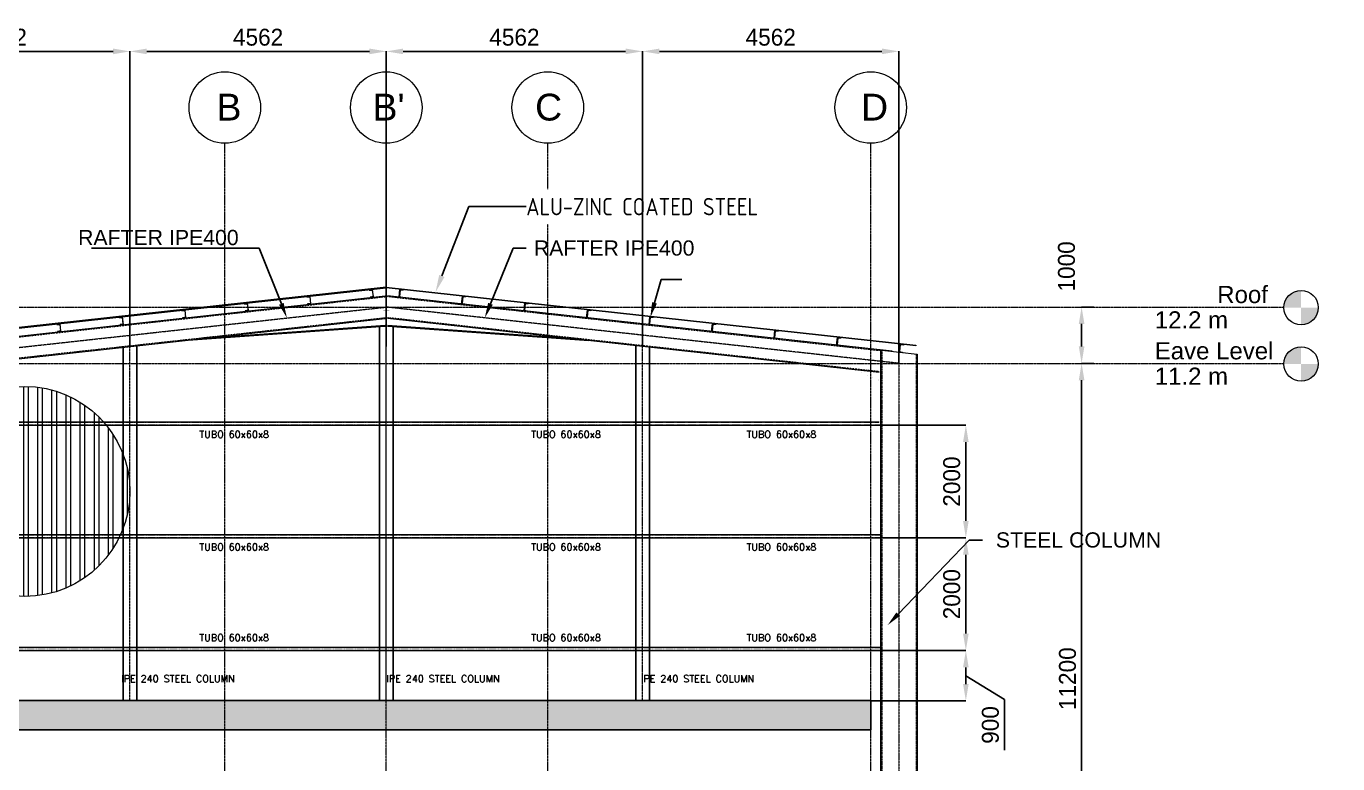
# Model space of a CAD drawing. Header units: millimetres. Extents: x -388065 to 2372687422, y -192755 to 667797.
# Drawn here: x 249488 to 272770, y 4189 to 17288 of the extents above; entities that cross this region are included whole.
import ezdxf
from ezdxf import colors
from ezdxf.entities.mleader import LeaderData, LeaderLine
from ezdxf.math import Vec2, Vec3

# ---------------------------------------------------------------- set-up
doc = ezdxf.new("R2010")
doc.units = ezdxf.units.MM
for name, pattern in [('DASHDOTED', [110, 50, -25, 10, -25]), ('DASHED2', [0.375, 0.25, -0.125]), ('Grid Line 1_2_', [22.225, 12.7, -3.175, 3.175, -3.175]), ('HIDDEN2', [4.7625, 3.175, -1.5875])]:
    doc.linetypes.add(name, pattern=pattern)
for name, color, linetype, lineweight in [('A-FLOR', 192, 'Continuous', 9), ('A-FLOR-LEVL', 51, 'Continuous', 9), ('A-ROOF', 132, 'Continuous', 9), ('BEAMS', 6, 'Continuous', 30), ('S-BEAM', 12, 'Continuous', 9), ('S-COLS', 52, 'Continuous', 9), ('S-GRID', 1, 'Continuous', 9), ('S-GRID-IDEN', 1, 'Continuous', 9), ('STR-STEEL_IN_SEC', 6, 'Continuous', 15), ('STR-STEEL_IN_SEC_HIDD', 6, 'HIDDEN2', 15), ('STR-TEXT', 7, 'Continuous', 9)]:
    doc.layers.add(name, color=color, linetype=linetype, lineweight=lineweight)
for name, color, linetype in [('BEAM', 3, 'DASHED2'), ('REINF', 1, 'Continuous'), ('SLAB G.F', 50, 'Continuous')]:
    doc.layers.add(name, color=color, linetype=linetype)
doc.styles.add('Arial', font='arial.ttf', dxfattribs={"height": 635})
doc.styles.add('Arial_2', font='arial.ttf', dxfattribs={"height": 952.5})
doc.styles.add('Arial_4', font='arial.ttf', dxfattribs={"height": 1})
doc.styles.add('MINA_MM_X-SEC', font='romans.shx', dxfattribs={"height": 125})
doc.dimstyles.new('ISO-25', dxfattribs={"dimtxt": 550, "dimasz": 600, "dimexe": 1.25, "dimexo": 0.625, "dimtad": 1, "dimdec": 0, "dimdsep": 46, "dimtxsty": 'Standard', "dimcen": 2.5, "dimadec": 0, "dimazin": 0, "dimtfac": 1, "dimtdec": 0, "dimtmove": 0, "dimatfit": 3, "dimfxl": 1, "dimarcsym": 0})

# ---------------------------------------------------------------- blocks, each defined once
blk = doc.blocks.new('U-Channels - UPN140-296653-South')
at = {"layer": 'S-BEAM'}
for p, q in [((11515, 12515), (11455, 12509)), ((11455, 12509), (11456, 12501)), ((11456, 12501), (11509, 12503)), ((11522, 12387), (11469, 12377)), ((11469, 12377), (11470, 12370)), ((11470, 12370), (11530, 12376)), ((11509, 12503), (11522, 12387)), ((11530, 12376), (11515, 12515))]:
    blk.add_line(p, q, dxfattribs=at)
blk = doc.blocks.new('U-Channels - UPN140-V2-South')
at = {"layer": 'S-BEAM'}
for p, q in [((8186, 12150), (8126, 12143)), ((8126, 12143), (8127, 12135)), ((8127, 12135), (8180, 12137)), ((8180, 12137), (8193, 12021)), ((8201, 12010), (8186, 12150)), ((8193, 12021), (8140, 12011)), ((8140, 12011), (8141, 12004)), ((8141, 12004), (8184, 12009))]:
    blk.add_line(p, q, dxfattribs=at)
blk = doc.blocks.new('Level - Level Head - Circle-15001-South')
at = {"layer": 'A-FLOR-LEVL'}
h = blk.add_hatch(color=256, dxfattribs=at)
edge = h.paths.add_edge_path(flags=0)
edge.add_line((29657, 0), (29352, 0))
edge.add_arc((29657, 0), 305, 90, 180, ccw=False)
edge.add_line((29657, 305), (29657, 0))
h = blk.add_hatch(color=256, dxfattribs=at)
edge = h.paths.add_edge_path(flags=0)
edge.add_line((29657, -305), (29657, 0))
edge.add_line((29657, 0), (29962, 0))
edge.add_arc((29657, 0), 305, 270, 360, ccw=False)
blk.add_circle((29657, 0), 305, dxfattribs=at)
blk = doc.blocks.new('*D295')
at = {"layer": 'Defpoints', "color": 0, "ltscale": 2000, "transparency": 16777216}
for p in [(268438, 12300), (268223, 11300), (268438, 11300)]:
    blk.add_point(p, dxfattribs=at)
at = {"layer": 'SLAB G.F', "color": 0, "lineweight": -2, "ltscale": 2000, "transparency": 16777216}
for p, q in [((268438, 12300), (268222, 12300)), ((268223, 12000), (268223, 11600)), ((268438, 11300), (268222, 11300))]:
    blk.add_line(p, q, dxfattribs=at)
at = {"layer": 'SLAB G.F', "color": 0, "ltscale": 2000, "transparency": 16777216}
for points in [[(268173, 12000), (268273, 12000), (268223, 12300)], [(268173, 11600), (268273, 11600), (268223, 11300)]]:
    blk.add_solid(points, dxfattribs=at)
at = {"layer": 'SLAB G.F', "color": 0, "lineweight": -2, "ltscale": 2000, "transparency": 16777216, "insert": (267803, 12576), "char_height": 300, "width": 5.21, "attachment_point": 1, "rotation": 90, "line_spacing_factor": 0.941778}
blk.add_mtext('1000', dxfattribs=at)
blk = doc.blocks.new('*D296')
at = {"layer": 'Defpoints', "color": 0, "ltscale": 2000, "transparency": 16777216}
for p in [(268438, 11300), (268223, 100), (268588, 100)]:
    blk.add_point(p, dxfattribs=at)
at = {"layer": 'SLAB G.F', "color": 0, "lineweight": -2, "ltscale": 2000, "transparency": 16777216}
for p, q in [((268438, 11300), (268222, 11300)), ((268223, 11000), (268223, 400)), ((268587, 100), (268222, 100))]:
    blk.add_line(p, q, dxfattribs=at)
at = {"layer": 'SLAB G.F', "color": 0, "ltscale": 2000, "transparency": 16777216}
for points in [[(268173, 11000), (268273, 11000), (268223, 11300)], [(268173, 400), (268273, 400), (268223, 100)]]:
    blk.add_solid(points, dxfattribs=at)
at = {"layer": 'SLAB G.F', "color": 0, "lineweight": -2, "ltscale": 2000, "transparency": 16777216, "insert": (267973, 5700), "char_height": 300, "width": 5.9, "attachment_point": 5, "rotation": 90}
blk.add_mtext('11200', dxfattribs=at)
blk = doc.blocks.new('U-Channels - UPN140-296654-South')
at = {"layer": 'S-BEAM'}
for p, q in [((2637, 11540), (2578, 11533)), ((2578, 11533), (2578, 11526)), ((2578, 11526), (2632, 11527)), ((2644, 11412), (2592, 11402)), ((2632, 11527), (2644, 11412)), ((2652, 11401), (2637, 11540)), ((2592, 11402), (2593, 11394)), ((2593, 11394), (2652, 11401))]:
    blk.add_line(p, q, dxfattribs=at)
blk = doc.blocks.new('U-Channels - UPN140-V3-South')
at = {"layer": 'S-BEAM'}
for p, q in [((4857, 11784), (4797, 11777)), ((4797, 11777), (4798, 11770)), ((4798, 11770), (4851, 11771)), ((4864, 11656), (4812, 11646)), ((4812, 11646), (4812, 11638)), ((4851, 11771), (4864, 11656)), ((4872, 11645), (4857, 11784))]:
    blk.add_line(p, q, dxfattribs=at)
blk = doc.blocks.new('Grid - Grid Head - Circle-14747-Section B')
at = {"layer": 'S-GRID-IDEN'}
blk.add_circle((30961, 11708), 1270, dxfattribs=at)
blk = doc.blocks.new('*D972')
at = {"layer": 'Defpoints', "color": 0, "ltscale": 2000, "transparency": 16777216}
for p in [(255879, 16841), (255879, 11599), (260429, 11599)]:
    blk.add_point(p, dxfattribs=at)
at = {"layer": 'SLAB G.F', "color": 0, "lineweight": -2, "ltscale": 2000, "transparency": 16777216}
for p, q in [((255879, 11599), (255879, 16842)), ((260129, 16841), (256179, 16841)), ((260429, 11599), (260429, 16842))]:
    blk.add_line(p, q, dxfattribs=at)
at = {"layer": 'SLAB G.F', "color": 0, "ltscale": 2000, "transparency": 16777216}
for points in [[(256179, 16891), (256179, 16791), (255879, 16841)], [(260129, 16891), (260129, 16791), (260429, 16841)]]:
    blk.add_solid(points, dxfattribs=at)
at = {"layer": 'SLAB G.F', "color": 0, "lineweight": -2, "ltscale": 2000, "transparency": 16777216, "insert": (258154, 17091), "char_height": 300, "attachment_point": 5}
blk.add_mtext('4562', dxfattribs=at)
blk = doc.blocks.new('*D973')
at = {"layer": 'Defpoints', "color": 0, "ltscale": 2000, "transparency": 16777216}
for p in [(264979, 16841), (260429, 11599), (264979, 11300)]:
    blk.add_point(p, dxfattribs=at)
at = {"layer": 'SLAB G.F', "color": 0, "lineweight": -2, "ltscale": 2000, "transparency": 16777216}
for p, q in [((260429, 11599), (260429, 16842)), ((260729, 16841), (264679, 16841)), ((264979, 11301), (264979, 16842))]:
    blk.add_line(p, q, dxfattribs=at)
at = {"layer": 'SLAB G.F', "color": 0, "ltscale": 2000, "transparency": 16777216}
for points in [[(260729, 16891), (260729, 16791), (260429, 16841)], [(264679, 16891), (264679, 16791), (264979, 16841)]]:
    blk.add_solid(points, dxfattribs=at)
at = {"layer": 'SLAB G.F', "color": 0, "lineweight": -2, "ltscale": 2000, "transparency": 16777216, "insert": (262704, 17091), "char_height": 300, "attachment_point": 5}
blk.add_mtext('4562', dxfattribs=at)
blk = doc.blocks.new('*D974')
at = {"layer": 'Defpoints', "color": 0, "ltscale": 2000, "transparency": 16777216}
for p in [(251329, 16841), (251329, 11599), (255879, 11599)]:
    blk.add_point(p, dxfattribs=at)
at = {"layer": 'SLAB G.F', "color": 0, "lineweight": -2, "ltscale": 2000, "transparency": 16777216}
for p, q in [((251329, 11599), (251329, 16842)), ((255579, 16841), (251629, 16841)), ((255879, 11599), (255879, 16842))]:
    blk.add_line(p, q, dxfattribs=at)
at = {"layer": 'SLAB G.F', "color": 0, "ltscale": 2000, "transparency": 16777216}
for points in [[(251629, 16891), (251629, 16791), (251329, 16841)], [(255579, 16891), (255579, 16791), (255879, 16841)]]:
    blk.add_solid(points, dxfattribs=at)
at = {"layer": 'SLAB G.F', "color": 0, "lineweight": -2, "ltscale": 2000, "transparency": 16777216, "insert": (253604, 17091), "char_height": 300, "attachment_point": 5}
blk.add_mtext('4562', dxfattribs=at)
blk = doc.blocks.new('*D975')
at = {"layer": 'Defpoints', "color": 0, "ltscale": 2000, "transparency": 16777216}
for p in [(246779, 16841), (251329, 11599), (246779, 11300)]:
    blk.add_point(p, dxfattribs=at)
at = {"layer": 'SLAB G.F', "color": 0, "lineweight": -2, "ltscale": 2000, "transparency": 16777216}
for p, q in [((246779, 11301), (246779, 16842)), ((251029, 16841), (247079, 16841)), ((251329, 11599), (251329, 16842))]:
    blk.add_line(p, q, dxfattribs=at)
at = {"layer": 'SLAB G.F', "color": 0, "ltscale": 2000, "transparency": 16777216}
for points in [[(247079, 16891), (247079, 16791), (246779, 16841)], [(251029, 16891), (251029, 16791), (251329, 16841)]]:
    blk.add_solid(points, dxfattribs=at)
at = {"layer": 'SLAB G.F', "color": 0, "lineweight": -2, "ltscale": 2000, "transparency": 16777216, "insert": (249054, 17091), "char_height": 300, "attachment_point": 5}
blk.add_mtext('4562', dxfattribs=at)
blk = doc.blocks.new('kkkdsds')
at = {"layer": 'STR-STEEL_IN_SEC', "ltscale": 10}
h = blk.add_hatch(dxfattribs=at)
h.set_pattern_fill('ANSI32', color=256, scale=13.5, angle=45)
h.set_pattern_definition([(90, (598678.83, -148587.66), (-128.5875, 0), []), (90, (598721.69, -148544.8), (-128.5875, 0), [])])
edge = h.paths.add_edge_path()
edge.add_arc((686070, -152749), 956, 0, 360)
blk.add_circle((686070, -152749), 956, dxfattribs=at)
blk = doc.blocks.new('*D976')
at = {"layer": 'Defpoints', "color": 0, "ltscale": 2000, "transparency": 16777216}
for p in [(264479, 6201), (266168, 6201), (264479, 5305)]:
    blk.add_point(p, dxfattribs=at)
at = {"layer": 'SLAB G.F', "color": 0, "lineweight": -2, "ltscale": 2000, "transparency": 16777216}
for p, q in [((264480, 6201), (266169, 6201)), ((266168, 5605), (266168, 5901)), ((266168, 5753), (266854, 5328)), ((264480, 5305), (266169, 5305)), ((266854, 5328), (266854, 4428))]:
    blk.add_line(p, q, dxfattribs=at)
at = {"layer": 'SLAB G.F', "color": 0, "ltscale": 2000, "transparency": 16777216}
for points in [[(266118, 5901), (266218, 5901), (266168, 6201)], [(266118, 5605), (266218, 5605), (266168, 5305)]]:
    blk.add_solid(points, dxfattribs=at)
at = {"layer": 'SLAB G.F', "color": 0, "lineweight": -2, "ltscale": 2000, "transparency": 16777216, "insert": (266604, 4878), "char_height": 300, "attachment_point": 5, "rotation": 90}
blk.add_mtext('900', dxfattribs=at)
blk = doc.blocks.new('*D977')
at = {"layer": 'Defpoints', "color": 0, "ltscale": 2000, "transparency": 16777216}
for p in [(264654, 8201), (266168, 8201), (264479, 6201)]:
    blk.add_point(p, dxfattribs=at)
at = {"layer": 'SLAB G.F', "color": 0, "lineweight": -2, "ltscale": 2000, "transparency": 16777216}
for p, q in [((264655, 8201), (266169, 8201)), ((266168, 6501), (266168, 7901)), ((264480, 6201), (266169, 6201))]:
    blk.add_line(p, q, dxfattribs=at)
at = {"layer": 'SLAB G.F', "color": 0, "ltscale": 2000, "transparency": 16777216}
for points in [[(266118, 7901), (266218, 7901), (266168, 8201)], [(266118, 6501), (266218, 6501), (266168, 6201)]]:
    blk.add_solid(points, dxfattribs=at)
at = {"layer": 'SLAB G.F', "color": 0, "lineweight": -2, "ltscale": 2000, "transparency": 16777216, "insert": (265918, 7201), "char_height": 300, "attachment_point": 5, "rotation": 90}
blk.add_mtext('2000', dxfattribs=at)
blk = doc.blocks.new('*D978')
at = {"layer": 'Defpoints', "color": 0, "ltscale": 2000, "transparency": 16777216}
for p in [(264629, 10201), (266168, 10201), (264654, 8201)]:
    blk.add_point(p, dxfattribs=at)
at = {"layer": 'SLAB G.F', "color": 0, "lineweight": -2, "ltscale": 2000, "transparency": 16777216}
for p, q in [((264630, 10201), (266169, 10201)), ((266168, 8501), (266168, 9901)), ((264655, 8201), (266169, 8201))]:
    blk.add_line(p, q, dxfattribs=at)
at = {"layer": 'SLAB G.F', "color": 0, "ltscale": 2000, "transparency": 16777216}
for points in [[(266118, 9901), (266218, 9901), (266168, 10201)], [(266118, 8501), (266218, 8501), (266168, 8201)]]:
    blk.add_solid(points, dxfattribs=at)
at = {"layer": 'SLAB G.F', "color": 0, "lineweight": -2, "ltscale": 2000, "transparency": 16777216, "insert": (265918, 9201), "char_height": 300, "attachment_point": 5, "rotation": 90}
blk.add_mtext('2000', dxfattribs=at)

msp = doc.modelspace()

# ---------------------------------------------------------------- hatches: boundary and pattern name
at = {"layer": 'BEAM'}
h = msp.add_hatch(dxfattribs=at)
h.set_pattern_fill('ANGLE', color=256)
h.set_pattern_definition([(0, (0, 0), (0, 6.985), [5.08, -1.905]), (90, (0, 0), (-6.985, 4e-16), [5.08, -1.905])])
h.paths.add_polyline_path([(264479.441, 5300), (258746.108, 5300), (258746.108, 4800), (264479.441, 4800)])
h.paths.add_polyline_path([(258746.108, 5300), (255879.441, 5300), (255879.441, 4800), (258746.108, 4800)])
h.paths.add_polyline_path([(255879.441, 5300), (253012.775, 5300), (253012.775, 4800), (255879.441, 4800)])
h.paths.add_polyline_path([(253012.775, 5300), (247279.441, 5300), (247279.441, 4800), (253012.775, 4800)])

# ---------------------------------------------------------------- linework, layer by layer
at = {"color": 50, "linetype": 'DASHDOTED', "const_width": 0.1}
for points in [[(255827.441, 12429.0071), (255931.441, 12429.0071)], [(255827.441, 12334.0071), (255931.441, 12334.0071)], [(255827.441, 12239.0071), (255931.441, 12239.0071)], [(255827.441, 12144.0071), (255931.441, 12144.0071)], [(255827.441, 12049.0071), (255931.441, 12049.0071)], [(264714.441, 11499.8555), (264589.441, 11499.8555)], [(264714.441, 11409.8555), (264589.441, 11409.8555)], [(264714.441, 11319.8555), (264589.441, 11319.8555)], [(264714.441, 11219.8555), (264589.441, 11219.8555)], [(264714.441, 11069.8555), (264589.441, 11069.8555)]]:
    msp.add_lwpolyline(points, dxfattribs=at)
at = {"color": 50, "const_width": 0.1}
for points in [[(255843.441, 12445.0071), (255843.441, 12413.0071)], [(255843.441, 12445.0071), (255859.441, 12445.0071)], [(255843.441, 12413.0071), (255859.441, 12413.0071)], [(255843.441, 12350.0071), (255843.441, 12318.0071)], [(255843.441, 12350.0071), (255859.441, 12350.0071)], [(255859.441, 12445.0071), (255859.441, 12413.0071)], [(255859.441, 12437.0071), (255899.441, 12437.0071)], [(255859.441, 12421.0071), (255899.441, 12421.0071)], [(255859.441, 12350.0071), (255859.441, 12318.0071)], [(255859.441, 12342.0071), (255899.441, 12342.0071)], [(255899.441, 12413.0071), (255899.441, 12445.0071)], [(255915.441, 12445.0071), (255899.441, 12445.0071)], [(255915.441, 12413.0071), (255899.441, 12413.0071)], [(255899.441, 12318.0071), (255899.441, 12350.0071)], [(255915.441, 12350.0071), (255899.441, 12350.0071)], [(255915.441, 12413.0071), (255915.441, 12445.0071)], [(255918.641, 12437.0071), (255915.441, 12437.0071)], [(255918.641, 12421.0071), (255915.441, 12421.0071)], [(255915.441, 12318.0071), (255915.441, 12350.0071)], [(255918.641, 12342.0071), (255915.441, 12342.0071)], [(255918.641, 12421.0071), (255918.641, 12437.0071)], [(255918.641, 12326.0071), (255918.641, 12342.0071)], [(255843.441, 12318.0071), (255859.441, 12318.0071)], [(255843.441, 12255.0071), (255843.441, 12223.0071)], [(255843.441, 12255.0071), (255859.441, 12255.0071)], [(255843.441, 12223.0071), (255859.441, 12223.0071)], [(255843.441, 12160.0071), (255843.441, 12128.0071)], [(255843.441, 12160.0071), (255859.441, 12160.0071)], [(255843.441, 12128.0071), (255859.441, 12128.0071)], [(255859.441, 12326.0071), (255899.441, 12326.0071)], [(255859.441, 12255.0071), (255859.441, 12223.0071)], [(255859.441, 12247.0071), (255899.441, 12247.0071)], [(255859.441, 12231.0071), (255899.441, 12231.0071)], [(255859.441, 12160.0071), (255859.441, 12128.0071)], [(255859.441, 12152.0071), (255899.441, 12152.0071)], [(255859.441, 12136.0071), (255899.441, 12136.0071)], [(255915.441, 12318.0071), (255899.441, 12318.0071)], [(255899.441, 12223.0071), (255899.441, 12255.0071)], [(255915.441, 12255.0071), (255899.441, 12255.0071)], [(255915.441, 12223.0071), (255899.441, 12223.0071)], [(255899.441, 12128.0071), (255899.441, 12160.0071)], [(255915.441, 12160.0071), (255899.441, 12160.0071)], [(255915.441, 12128.0071), (255899.441, 12128.0071)], [(255918.641, 12326.0071), (255915.441, 12326.0071)], [(255915.441, 12223.0071), (255915.441, 12255.0071)], [(255918.641, 12247.0071), (255915.441, 12247.0071)], [(255918.641, 12231.0071), (255915.441, 12231.0071)], [(255915.441, 12128.0071), (255915.441, 12160.0071)], [(255918.641, 12152.0071), (255915.441, 12152.0071)], [(255918.641, 12136.0071), (255915.441, 12136.0071)], [(255918.641, 12231.0071), (255918.641, 12247.0071)], [(255918.641, 12136.0071), (255918.641, 12152.0071)], [(255843.441, 12065.0071), (255843.441, 12033.0071)], [(255843.441, 12065.0071), (255859.441, 12065.0071)], [(255843.441, 12033.0071), (255859.441, 12033.0071)], [(255859.441, 12065.0071), (255859.441, 12033.0071)], [(255859.441, 12057.0071), (255899.441, 12057.0071)], [(255859.441, 12041.0071), (255899.441, 12041.0071)], [(255899.441, 12033.0071), (255899.441, 12065.0071)], [(255915.441, 12065.0071), (255899.441, 12065.0071)], [(255915.441, 12033.0071), (255899.441, 12033.0071)], [(255915.441, 12033.0071), (255915.441, 12065.0071)], [(255918.641, 12057.0071), (255915.441, 12057.0071)], [(255918.641, 12041.0071), (255915.441, 12041.0071)], [(255918.641, 12041.0071), (255918.641, 12057.0071)], [(264605.441, 11489.8555), (264605.441, 11509.8555)], [(264605.441, 11509.8555), (264609.441, 11509.8555)], [(264605.441, 11489.8555), (264609.441, 11489.8555)], [(264605.441, 11399.8555), (264605.441, 11419.8555)], [(264605.441, 11419.8555), (264609.441, 11419.8555)], [(264609.441, 11479.8555), (264609.441, 11519.8555)], [(264609.441, 11519.8555), (264629.441, 11519.8555)], [(264609.441, 11479.8555), (264629.441, 11479.8555)], [(264609.441, 11389.8555), (264609.441, 11429.8555)], [(264609.441, 11429.8555), (264629.441, 11429.8555)], [(264629.441, 11479.8555), (264629.441, 11519.8555)], [(264674.441, 11509.8555), (264629.441, 11509.8555)], [(264674.441, 11489.8555), (264629.441, 11489.8555)], [(264629.441, 11389.8555), (264629.441, 11429.8555)], [(264674.441, 11419.8555), (264629.441, 11419.8555)], [(264674.441, 11519.8555), (264674.441, 11479.8555)], [(264694.441, 11519.8555), (264674.441, 11519.8555)], [(264694.441, 11479.8555), (264674.441, 11479.8555)], [(264674.441, 11429.8555), (264674.441, 11389.8555)], [(264694.441, 11429.8555), (264674.441, 11429.8555)], [(264694.441, 11519.8555), (264694.441, 11479.8555)], [(264694.441, 11429.8555), (264694.441, 11389.8555)], [(264605.441, 11399.8555), (264609.441, 11399.8555)], [(264605.441, 11309.8555), (264605.441, 11329.8555)], [(264605.441, 11329.8555), (264609.441, 11329.8555)], [(264605.441, 11309.8555), (264609.441, 11309.8555)], [(264605.441, 11209.8555), (264605.441, 11229.8555)], [(264605.441, 11229.8555), (264609.441, 11229.8555)], [(264605.441, 11209.8555), (264609.441, 11209.8555)], [(264609.441, 11389.8555), (264629.441, 11389.8555)], [(264609.441, 11299.8555), (264609.441, 11339.8555)], [(264609.441, 11339.8555), (264629.441, 11339.8555)], [(264609.441, 11299.8555), (264629.441, 11299.8555)], [(264609.441, 11199.8555), (264609.441, 11239.8555)], [(264609.441, 11239.8555), (264629.441, 11239.8555)], [(264609.441, 11199.8555), (264629.441, 11199.8555)], [(264674.441, 11399.8555), (264629.441, 11399.8555)], [(264629.441, 11299.8555), (264629.441, 11339.8555)], [(264674.441, 11329.8555), (264629.441, 11329.8555)], [(264674.441, 11309.8555), (264629.441, 11309.8555)], [(264629.441, 11199.8555), (264629.441, 11239.8555)], [(264674.441, 11229.8555), (264629.441, 11229.8555)], [(264674.441, 11209.8555), (264629.441, 11209.8555)], [(264694.441, 11389.8555), (264674.441, 11389.8555)], [(264674.441, 11339.8555), (264674.441, 11299.8555)], [(264694.441, 11339.8555), (264674.441, 11339.8555)], [(264694.441, 11299.8555), (264674.441, 11299.8555)], [(264674.441, 11239.8555), (264674.441, 11199.8555)], [(264694.441, 11239.8555), (264674.441, 11239.8555)], [(264694.441, 11199.8555), (264674.441, 11199.8555)], [(264694.441, 11339.8555), (264694.441, 11299.8555)], [(264694.441, 11239.8555), (264694.441, 11199.8555)], [(264605.441, 11059.8555), (264605.441, 11079.8555)], [(264605.441, 11079.8555), (264609.441, 11079.8555)], [(264605.441, 11059.8555), (264609.441, 11059.8555)], [(264609.441, 11049.8555), (264609.441, 11089.8555)], [(264609.441, 11089.8555), (264629.441, 11089.8555)], [(264609.441, 11049.8555), (264629.441, 11049.8555)], [(264629.441, 11049.8555), (264629.441, 11089.8555)], [(264674.441, 11079.8555), (264629.441, 11079.8555)], [(264674.441, 11059.8555), (264629.441, 11059.8555)], [(264674.441, 11089.8555), (264674.441, 11049.8555)], [(264694.441, 11089.8555), (264674.441, 11089.8555)], [(264694.441, 11049.8555), (264674.441, 11049.8555)], [(264694.441, 11089.8555), (264694.441, 11049.8555)]]:
    msp.add_lwpolyline(points, dxfattribs=at)
at = {"color": 255, "const_width": 0.2}
for points in [[(255859.441, 12509.0071), (255879.441, 12509.0071)], [(255859.441, 12509.0071), (255859.441, 11939.0071)], [(255859.441, 12485.4251), (255859.441, 12499.0071)], [(255859.441, 12110.1589), (255859.441, 12485.4251)], [(255879.441, 12509.0071), (255879.441, 11939.0071)], [(255879.441, 12509.0071), (255899.441, 12509.0071)], [(255879.441, 12509.0071), (255879.441, 11939.0071)], [(255899.441, 12509.0071), (255899.441, 11939.0071)], [(255899.441, 12499.0071), (255899.441, 12485.4251)], [(255899.441, 12485.4251), (255899.441, 12110.1589)], [(255859.441, 12096.5768), (255859.441, 12110.1589)], [(255899.441, 12110.1589), (255899.441, 12096.5768)], [(255859.441, 12096.5768), (255859.441, 12096.5768)], [(255859.441, 12096.5768), (255859.441, 12096.5768)], [(255879.441, 11939.0071), (255859.441, 11939.0071)], [(255899.441, 11939.0071), (255879.441, 11939.0071)], [(264649.441, 11549.8555), (264629.441, 11549.8555)], [(264629.441, 11549.8555), (264629.441, 10969.8555)], [(264629.441, 11539.8555), (264629.441, 11526.2735)], [(264629.441, 11526.2735), (264629.441, 11151.0072)], [(264649.441, 11549.8555), (264649.441, 10969.8555)], [(264649.441, 11549.8555), (264674.441, 11549.8555)], [(264132.4605, 11192.2924), (264629.441, 10987.4252)], [(264182.6318, 11186.7534), (264629.441, 11002.5681)], [(264629.441, 11151.0072), (264629.441, 11137.4252)], [(264629.441, 11137.4252), (264629.441, 11137.4252)], [(264629.441, 11137.4252), (264629.441, 11137.4252)], [(264629.441, 10969.8555), (264649.441, 10969.8555)]]:
    msp.add_lwpolyline(points, dxfattribs=at)
at = {"layer": 'A-FLOR-LEVL', "linetype": 'Grid Line 1_2_', "ltscale": 0.3}
for p, q in [((241270.3213, 12300), (271814.4983, 12300)), ((241270.3213, 11300), (271814.4983, 11300))]:
    msp.add_line(p, q, dxfattribs=at)
at = {"layer": 'A-ROOF'}
for p, q in [((255879.441, 12656.1305), (246479.441, 11623.3423)), ((246479.441, 11609.2581), (255879.441, 12642.0462)), ((255879.441, 12642.0462), (255879.441, 12656.1305)), ((255879.441, 12642.0462), (255879.441, 12656.1305)), ((255879.441, 12656.1305), (265279.441, 11623.3423)), ((265279.441, 11609.2581), (255879.441, 12642.0462)), ((265279.441, 11623.3423), (265279.441, 11609.2581))]:
    msp.add_line(p, q, dxfattribs=at)
at = {"layer": 'REINF'}
for p, q in [((255759.441, 5300), (255759.441, 11949.4492)), ((255999.441, 5300), (255999.441, 11949.4492)), ((251209.441, 5300), (251209.441, 11585.6092)), ((251449.441, 5300), (251449.441, 11611.9829)), ((260309.441, 5300), (260309.441, 11611.9829)), ((260549.441, 5300), (260549.441, 11585.6092))]:
    msp.add_line(p, q, dxfattribs=at)
msp.add_lwpolyline([(247279.441, 5313.4052), (264479.441, 5313.4052), (264479.441, 4788.9214), (247279.441, 4788.9214)], close=True, dxfattribs=at)
at = {"layer": 'S-BEAM'}
for p, q in [((265305.593, 11076.5364), (265304.441, 11076.663)), ((265304.441, 11066.0529), (265305.593, 11076.5364))]:
    msp.add_line(p, q, dxfattribs=at)
at = {"layer": 'S-COLS'}
for p, q in [((246454.441, 11465.4897), (255859.441, 12499.0062)), ((264857.7614, 11514.5753), (255899.441, 12499.0062)), ((247129.441, 11137.2576), (255859.441, 12096.5982)), ((264629.441, 11137.2576), (255899.441, 12096.5982)), ((264654.441, 11536.9182), (264654.441, 100)), ((264674.441, 11534.4294), (265304.4735, 11465.4861)), ((265304.441, 11465.4897), (265304.441, 100))]:
    msp.add_line(p, q, dxfattribs=at)
at = {"layer": 'S-COLS', "linetype": 'DASHED2'}
for p, q in [((247123.441, 11525.4249), (255859.441, 12485.4249)), ((264635.441, 11525.4249), (255899.441, 12485.4249)), ((247129.441, 11150.8388), (255859.441, 12110.1795)), ((264629.441, 11150.8388), (255899.441, 12110.1795)), ((264674.441, 11534.4294), (264674.441, 100)), ((265284.441, 11467.6782), (265284.441, 100))]:
    msp.add_line(p, q, dxfattribs=at)
at = {"layer": 'S-GRID', "color": 253, "linetype": 'Grid Line 1_2_', "ltscale": 0.3, "true_color": 0x9898cc}
for p, q in [((253012.775, -304.8), (253012.775, 15208.4)), ((255879.441, -304.8), (255879.441, 15208.4)), ((258746.108, -304.8), (258746.108, 15208.4)), ((264479.441, -304.8), (264479.441, 15208.4))]:
    msp.add_line(p, q, dxfattribs=at)
at = {"layer": 'S-GRID', "color": 253, "linetype": 'Grid Line 1_2_', "ltscale": 0.15, "true_color": 0x9898cc}
for p, q in [((246779.441, 11300), (255879.441, 12300)), ((264979.441, 11300), (255879.441, 12300)), ((251329.441, 5300), (251329.441, 11598.796)), ((255879.441, 5300), (255879.441, 11598.796)), ((260429.441, 5300), (260429.441, 11598.796)), ((264979.441, 11300), (264979.441, 100))]:
    msp.add_line(p, q, dxfattribs=at)
at = {"layer": 'STR-STEEL_IN_SEC'}
for p, q in [((255859.441, 11956.5768), (252281.1815, 11701.5333)), ((255859.441, 11956.5768), (252281.1815, 11701.5333)), ((255859.441, 11970.6123), (252639.9153, 11741.1379)), ((255859.441, 11970.6123), (252639.9153, 11741.1379)), ((255859.441, 11970.6123), (252639.9153, 11741.1379)), ((255859.441, 11970.6123), (252639.9153, 11741.1379)), ((259118.9667, 11741.1379), (255899.441, 11970.6123)), ((259118.9667, 11741.1379), (255899.441, 11970.6123)), ((259118.9667, 11741.1379), (255899.441, 11970.6123)), ((259118.9667, 11741.1379), (255899.441, 11970.6123)), ((259477.7004, 11701.5333), (255899.441, 11956.5768)), ((259477.7004, 11701.5333), (255899.441, 11956.5768))]:
    msp.add_line(p, q, dxfattribs=at)
at = {"layer": 'STR-STEEL_IN_SEC', "ltscale": 10}
for points in [[(247129.441, 10261.3626), (264629.441, 10261.3626)], [(247129.441, 10201.3626), (264629.441, 10201.3626)], [(247104.441, 8261.3626), (264654.441, 8261.3626)], [(247104.441, 8201.3626), (264654.441, 8201.3626)], [(247104.441, 6261.3626), (264654.441, 6261.3626)], [(247104.441, 6201.3626), (264654.441, 6201.3626)]]:
    msp.add_lwpolyline(points, dxfattribs=at)
at = {"layer": 'STR-STEEL_IN_SEC_HIDD'}
for points in [[(247129.441, 10256.3626), (264629.441, 10256.3626)], [(247129.441, 10206.3626), (264629.441, 10206.3626)], [(247104.441, 8256.3626), (264654.441, 8256.3626)], [(247104.441, 8206.3626), (264654.441, 8206.3626)], [(247104.441, 6256.3626), (264654.441, 6256.3626)], [(247104.441, 6206.3626), (264654.441, 6206.3626)]]:
    msp.add_lwpolyline(points, dxfattribs=at)

# ---------------------------------------------------------------- block references
at = {"layer": 'A-FLOR-LEVL'}
for p in [(242462.5378, 12290.5233), (242462.5378, 11290.5233)]:
    msp.add_blockref('Level - Level Head - Circle-15001-South', p, dxfattribs=at)
at = {"layer": 'BEAM', "color": 2, "lineweight": -2, "xscale": 1.95, "yscale": 1.95, "zscale": 1.95}
msp.add_blockref('kkkdsds', (-1088371.952, 306886.4237), dxfattribs=at)
at = {"layer": 'S-BEAM'}
for name, p in [('U-Channels - UPN140-296653-South', (244122.5291, 100)), ('U-Channels - UPN140-296653-South', (241903.2894, -143.8725)), ('U-Channels - UPN140-296653-South', (243012.9092, -21.9362)), ('U-Channels - UPN140-V2-South', (243012.9092, -21.9362)), ('U-Channels - UPN140-V2-South', (244122.5291, 100)), ('U-Channels - UPN140-V2-South', (241903.2894, -143.8725))]:
    msp.add_blockref(name, p, dxfattribs=at)
at = {"layer": 'S-BEAM', "xscale": -1}
for name, p in [('U-Channels - UPN140-296653-South', (267636.3529, 100)), ('U-Channels - UPN140-296653-South', (268745.9727, -21.9362)), ('U-Channels - UPN140-296653-South', (269855.5926, -143.8725)), ('U-Channels - UPN140-V2-South', (267636.3529, 100)), ('U-Channels - UPN140-V2-South', (268745.9727, -21.9362)), ('U-Channels - UPN140-V2-South', (269855.5926, -143.8725)), ('U-Channels - UPN140-V3-South', (267636.3529, 100)), ('U-Channels - UPN140-V3-South', (268745.9727, -21.9362)), ('U-Channels - UPN140-296654-South', (267636.3529, 100))]:
    msp.add_blockref(name, p, dxfattribs=at)
at = {"layer": 'S-GRID-IDEN'}
for p, xscale, yscale, zscale in [((237532.125, 9989.2), 0.5000000000000002, 0.5000000000000002, 0.5000000000000002), ((240398.791, 9989.2), 0.5000000000000002, 0.5000000000000002, 0.5000000000000002), ((243265.458, 9989.2), 0.5000000000000002, 0.5000000000000002, 0.5000000000000002), ((248998.791, 9989.2), 0.5, 0.5, 0.5)]:
    msp.add_blockref('Grid - Grid Head - Circle-14747-Section B', p, dxfattribs=dict(at, xscale=xscale, yscale=yscale, zscale=zscale))

# ---------------------------------------------------------------- texts
at = {"layer": 'A-FLOR-LEVL', "char_height": 304.8, "attachment_point": 1, "style": 'Arial'}
for s, insert, width in [('Roof', (270630.5234, 12675.9499), 1085.1642), ('12.2 m', (269521.2978, 12224.7861), 2447.3916), ('Eave Level ', (269521.2978, 11675.9499), 2100.345979), ('11.2 m', (269521.2978, 11224.7861), 2447.3916)]:
    msp.add_mtext(s, dxfattribs=dict(at, insert=insert, width=width))
at = {"layer": 'S-GRID-IDEN', "char_height": 476.25, "attachment_point": 1, "style": 'Arial_2'}
for s, insert, width in [('B', (252865.2142, 16089.1434), 585.231875), ("B'", (255634.8189, 16089.1434), 585.231875), ('C', (258520.9859, 16089.1434), 537.130625), ('D', (264307.4929, 16089.1434), 537.130625)]:
    msp.add_mtext(s, dxfattribs=dict(at, insert=insert, width=width))
at = {"layer": 'STR-TEXT', "color": 7, "ltscale": 10, "char_height": 125, "width": 2065.322442, "attachment_point": 5, "style": 'MINA_MM_X-SEC'}
for s, insert in [('\\A1;TUBO 60x60x8', (253180.1969, 10040.182)), ('\\A1;TUBO 60x60x8', (259070.2175, 10040.182)), ('\\A1;TUBO 60x60x8', (262894.4538, 10040.182)), ('\\A1;TUBO 60x60x8', (253180.1969, 8040.182)), ('\\A1;TUBO 60x60x8', (259070.2175, 8040.182)), ('\\A1;TUBO 60x60x8', (262894.4538, 8040.182)), ('\\A1;TUBO 60x60x8', (253180.1969, 6427.0021)), ('\\A1;TUBO 60x60x8', (259070.2175, 6427.0021)), ('\\A1;TUBO 60x60x8', (262894.4538, 6427.0021)), ('\\A1;IPE 240 STEEL COLUMN', (252181.5497, 5701.6815)), ('\\A1;IPE 240 STEEL COLUMN', (256886.6385, 5701.6815)), ('\\A1;IPE 240 STEEL COLUMN', (261405.9, 5701.6815))]:
    msp.add_mtext(s, dxfattribs=dict(at, insert=insert))

# ---------------------------------------------------------------- dimensions: what is measured, and where the dimension line sits
at = {"layer": 'SLAB G.F', "color": 4, "lineweight": -2, "ltscale": 2000}
for base, p1, p2, picture, middle in [((246779.441, 16840.9709), (251329.441, 11598.796), (246779.441, 11300), '*D975', (249054.441, 17090.9709)), ((251329.441, 16840.9709), (255879.441, 11598.796), (251329.441, 11598.796), '*D974', (253604.441, 17090.9709))]:
    dim = msp.add_linear_dim(base=base, p1=p1, p2=p2, text='4562', dimstyle='ISO-25', override={"dimtxt": 300, "dimasz": 300, "dimgap": 100, "dimtmove": 1}, dxfattribs=at)
    dim.commit()
    dim.dimension.update_dxf_attribs({"geometry": picture, "text_midpoint": middle})
dim = msp.add_linear_dim(base=(268222.8072, 11300), p1=(268438.3333, 12300), p2=(268438.3333, 11300), angle=90, dimstyle='ISO-25', override={"dimtxt": 300, "dimasz": 300, "dimgap": 100, "dimtmove": 1}, dxfattribs=at)
dim.commit()
dim.dimension.update_dxf_attribs({"geometry": '*D295', "text_midpoint": (268303.2356, 13001.4924), "dimtype": 160})
for base, p1, p2, picture, middle in [((268222.8072, 100), (268438.3333, 11300), (268587.5583, 100), '*D296', (267972.8072, 5700)), ((266167.6286, 10201.3626), (264654.441, 8201.3626), (264629.441, 10201.3626), '*D978', (265917.6286, 9201.3626)), ((266167.6286, 8201.3626), (264479.441, 6201.3626), (264654.441, 8201.3626), '*D977', (265917.6286, 7201.3626))]:
    dim = msp.add_linear_dim(base=base, p1=p1, p2=p2, angle=90, dimstyle='ISO-25', override={"dimtxt": 300, "dimasz": 300, "dimgap": 100, "dimtmove": 1}, dxfattribs=at)
    dim.commit()
    dim.dimension.update_dxf_attribs({"geometry": picture, "text_midpoint": middle})
dim = msp.add_linear_dim(base=(266167.6286, 6201.3626), p1=(264479.441, 5305.4823), p2=(264479.441, 6201.3626), angle=90, text='900', dimstyle='ISO-25', override={"dimtxt": 300, "dimasz": 300, "dimgap": 100, "dimtmove": 1}, dxfattribs=at)
dim.commit()
dim.dimension.update_dxf_attribs({"geometry": '*D976', "text_midpoint": (266853.7933, 5228.3857), "dimtype": 160})

# ---------------------------------------------------------------- leaders
at = {"layer": 'A-FLOR', "color": 3}
ml = msp.add_multileader_mtext('Standard', dxfattribs=at)
ml.set_content('RAFTER IPE400', color=3, style='Arial_4')
ml.set_leader_properties()
ml.build(insert=Vec2(0, 0))
ml.multileader.update_dxf_attribs({"text_right_attachment_type": 6, "dogleg_length": 0.36, "arrow_head_size": 270, "scale": 1500})
ctx = ml.context
ctx.base_point, ctx.scale, ctx.char_height, ctx.arrow_head_size, ctx.landing_gap_size, ctx.plane_origin = Vec3(250321.1494, 13533.0982), 1500, 270, 270, 135, Vec3(254185.8232, 11113.1127)
ctx.right_attachment, ctx.text_align_type = 6, 2
notes = []
notes.append((ctx, [(0, (1, 1, 0), (253625.9542, 13346.4004), (-1, 0), 231.667, [(0, [(254116.0234, 12106.2179)], 0, [])])]))
ctx.mtext.insert, ctx.mtext.rotation, ctx.mtext.alignment, ctx.mtext.flow_direction = Vec3(253259.2872, 13670.4004), 6.2831853072, 3, 5
ml = msp.add_multileader_mtext('Standard', dxfattribs=at)
ml.set_content('RAFTER IPE400', color=3, style='Arial_4')
ml.set_leader_properties()
ml.build(insert=Vec2(0, 0))
ml.multileader.update_dxf_attribs({"text_right_attachment_type": 6, "dogleg_length": 0.36, "arrow_head_size": 270, "scale": 1500})
ctx = ml.context
ctx.base_point, ctx.scale, ctx.char_height, ctx.arrow_head_size, ctx.landing_gap_size, ctx.plane_origin = Vec3(258364.5948, 13346.4004), 1500, 270, 270, 135, Vec3(257573.0587, 11113.1127)
ctx.right_attachment = 6
notes.append((ctx, [(0, (1, 1, 0), (258132.9278, 13346.4004), (1, 0), 231.667, [(0, [(257627.2852, 12107.9292)], 0, [])])]))
ctx.mtext.insert, ctx.mtext.flow_direction = Vec3(258499.5948, 13483.7026), 5
ml = msp.add_multileader_mtext('Standard', dxfattribs=at)
ml.set_content(' STEEL COLUMN', color=3, style='Arial_4')
ml.set_leader_properties()
ml.build(insert=Vec2(0, 0))
ml.multileader.update_dxf_attribs({"text_right_attachment_type": 6, "dogleg_length": 0.36, "arrow_head_size": 270, "scale": 1500})
ctx = ml.context
ctx.base_point, ctx.scale, ctx.char_height, ctx.arrow_head_size, ctx.landing_gap_size, ctx.plane_origin = Vec3(266460.6427, 8162.0082), 1500, 270, 270, 135, Vec3(264779.441, 5801.6176)
ctx.right_attachment = 6
notes.append((ctx, [(0, (1, 1, 0), (266228.9757, 8162.0082), (1, 0), 231.667, [(0, [(264779.441, 6651.6176)], 0, [])])]))
ctx.mtext.insert, ctx.mtext.flow_direction = Vec3(266595.6427, 8299.3103), 5
for ctx, leaders in notes:
    for number, flags, end, landing, length, lines in leaders:
        leader = LeaderData()
        leader.index, (leader.has_last_leader_line, leader.has_dogleg_vector, leader.attachment_direction) = number, flags
        leader.last_leader_point, leader.dogleg_vector, leader.dogleg_length = Vec3(end), Vec3(landing), length
        for number, points, colour, breaks in lines:
            line = LeaderLine()
            line.index, line.vertices, line.color, line.breaks = number, Vec3.list(points), colors.encode_raw_color(colour), breaks
            leader.lines.append(line)
        ctx.leaders.append(leader)

# ---------------------------------------------------------------- next in the draw order: leaders
at = {"layer": 'BEAMS', "color": 7, "lineweight": -2, "ltscale": 2000}
ml = msp.add_multileader_mtext('Standard', dxfattribs=at)
ml.set_content('\\A1;{\\Fdim|c0;\\C7;ALU-ZINC COATED STEEL}', color=1)
ml.set_leader_properties()
ml.build(insert=Vec2(0, 0))
ml.multileader.update_dxf_attribs({"dogleg_length": 0.36, "arrow_head_size": 307.5, "scale": 2500})
ctx = ml.context
ctx.base_point, ctx.scale, ctx.char_height, ctx.arrow_head_size, ctx.landing_gap_size, ctx.plane_origin = Vec3(258364.5948, 14083.1982), 2500, 307.5, 307.5, 0, Vec3(248209.8083, 15852.5354)
notes = []
notes.append((ctx, [(0, (1, 1, 0), (257346.1206, 14083.1982), (1, 0), 1018.4742, [(0, [(256754.3, 12565.7507)], 0, [])])]))
ctx.mtext.insert, ctx.mtext.line_spacing_factor, ctx.mtext.flow_direction = Vec3(258364.5948, 14236.9482), 0.392157, 5
ctx.mtext.has_bg_fill, ctx.mtext.bg_color, ctx.mtext.bg_scale_factor, ctx.mtext.bg_transparency, ctx.mtext.use_window_bg_color = 1, -1027028792, 1.5, 0, 1
for ctx, leaders in notes:
    for number, flags, end, landing, length, lines in leaders:
        leader = LeaderData()
        leader.index, (leader.has_last_leader_line, leader.has_dogleg_vector, leader.attachment_direction) = number, flags
        leader.last_leader_point, leader.dogleg_vector, leader.dogleg_length = Vec3(end), Vec3(landing), length
        for number, points, colour, breaks in lines:
            line = LeaderLine()
            line.index, line.vertices, line.color, line.breaks = number, Vec3.list(points), colors.encode_raw_color(colour), breaks
            leader.lines.append(line)
        ctx.leaders.append(leader)

# ---------------------------------------------------------------- next in the draw order: dimensions: what is measured, and where the dimension line sits
at = {"layer": 'SLAB G.F', "color": 4, "lineweight": -2, "ltscale": 2000}
for base, p2, picture, middle in [((255879.441, 16840.9709), (255879.441, 11598.796), '*D972', (258154.441, 17090.9709)), ((264979.441, 16840.9709), (264979.441, 11300), '*D973', (262704.441, 17090.9709))]:
    dim = msp.add_linear_dim(base=base, p1=(260429.441, 11598.796), p2=p2, text='4562', dimstyle='ISO-25', override={"dimtxt": 300, "dimasz": 300, "dimgap": 100, "dimtmove": 1}, dxfattribs=at)
    dim.commit()
    dim.dimension.update_dxf_attribs({"geometry": picture, "text_midpoint": middle})

# ---------------------------------------------------------------- next in the draw order: leaders
at = {"layer": 'A-FLOR', "color": 3}
ml = msp.add_multileader_mtext('Standard', dxfattribs=at)
ml.set_content('UPN140', color=3, style='Arial_4')
ml.set_leader_properties()
ml.build(insert=Vec2(0, 0))
ml.multileader.update_dxf_attribs({"text_right_attachment_type": 6, "dogleg_length": 0.1544, "arrow_head_size": 270, "scale": 1500})
ctx = ml.context
ctx.base_point, ctx.scale, ctx.char_height, ctx.arrow_head_size, ctx.landing_gap_size, ctx.plane_origin = Vec3(261128.2775, 12789.1367), 1500, 270, 270, 135, Vec3(257372.0752, 12046.6804)
ctx.right_attachment = 6
notes = []
notes.append((ctx, [(1, (1, 1, 0), (260761.6106, 12789.1367), (1, 0), 366.667, [(5, [(260565.9825, 12115.1307)], 0, [])])]))
ctx.mtext.insert, ctx.mtext.width, ctx.mtext.flow_direction = Vec3(261263.2775, 12926.4389), 1581617.439348, 5
for ctx, leaders in notes:
    for number, flags, end, landing, length, lines in leaders:
        leader = LeaderData()
        leader.index, (leader.has_last_leader_line, leader.has_dogleg_vector, leader.attachment_direction) = number, flags
        leader.last_leader_point, leader.dogleg_vector, leader.dogleg_length = Vec3(end), Vec3(landing), length
        for number, points, colour, breaks in lines:
            line = LeaderLine()
            line.index, line.vertices, line.color, line.breaks = number, Vec3.list(points), colors.encode_raw_color(colour), breaks
            leader.lines.append(line)
        ctx.leaders.append(leader)

doc.saveas('drawing.dxf')
